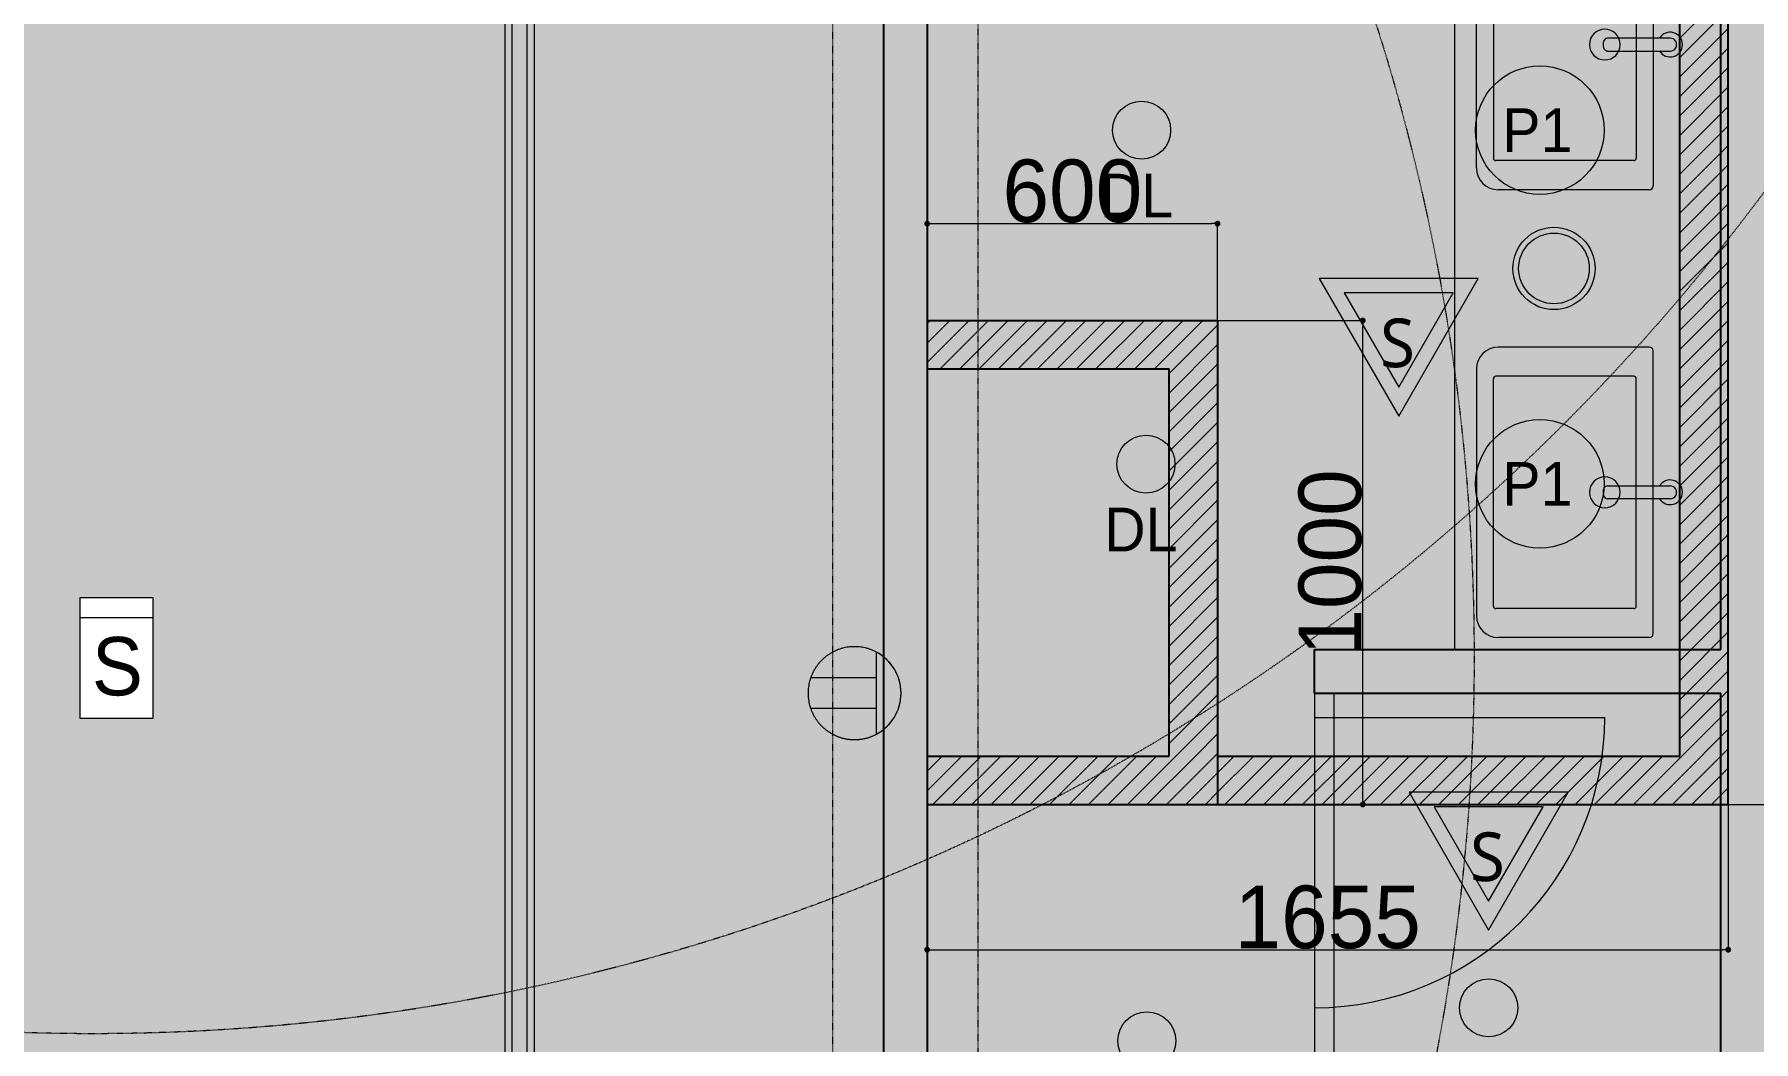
# Model space of a CAD drawing. Header units: millimetres. Extents: x -376000 to 292178, y -193032 to 188048.
# Drawn here: x -66328 to -62776, y 58484 to 60565 of the extents above; entities that cross this region are included whole.
import ezdxf

# ---------------------------------------------------------------- set-up
doc = ezdxf.new("R2010")
doc.units = ezdxf.units.MM
doc.header["$PDMODE"] = 1
doc.header["$PDSIZE"] = -2
for name, pattern in [('VW-01 短破線', [2.116125, 1.058062, -1.058062]), ('ラインタイプ-1', [2.116531, 1.058062, -1.058469]), ('ラインタイプ-28', [1.058161, 0.705383, -0.352778])]:
    doc.linetypes.add(name, pattern=pattern)
for name, color, linetype, lineweight, true_color in [('02_0.25', 1, 'Continuous', 25, 0xff0000), ('04_0.10', 7, 'Continuous', 9, 0x0099ff), ('05_0.05点線', 9, 'ラインタイプ-28', 5, 0x808080), ('08_ハッチ・色', 7, 'Continuous', 5, 0x888888)]:
    doc.layers.add(name, color=color, linetype=linetype, lineweight=lineweight, true_color=true_color)
for name, color, linetype, lineweight in [('07_文字・記号', 7, 'Continuous', 9), ('_塗（エリア） (2D)', 7, 'Continuous', 5), ('_塗（壁） (2D)', 7, 'Continuous', 5), ('_天井プロット (2D)', 7, 'Continuous', 5), ('_平面図(既存部) (2D)', 7, 'Continuous', 5), ('_平面図（新設） (2D)', 7, 'Continuous', 5), ('_梁 (2D)', 7, 'Continuous', 5), ('_解体部 (2D)', 7, 'Continuous', 5), ('天伏図', 7, 'Continuous', 5), ('寸法', 7, 'Continuous', 5)]:
    doc.layers.add(name, color=color, linetype=linetype, lineweight=lineweight)
doc.styles.add('Hiragino Kaku Gothic Pro W3', font='', dxfattribs={"bigfont": 'Hiragino Kaku Gothic Pro W3'})
doc.styles.add('Hiragino Sans W3', font='', dxfattribs={"bigfont": 'Hiragino Sans W3'})
doc.styles.add('Yu Gothic UI (bold)', font='Yu Gothic UI.ttf')
doc.styles.add('ＭＳ Ｐゴシック', font='MS PGothic.ttf')
doc.styles.get('Hiragino Kaku Gothic Pro W3').set_extended_font_data('Hiragino Kaku Gothic Pro W3')
doc.styles.get('Hiragino Sans W3').set_extended_font_data('Hiragino Sans W3')
doc.dimstyles.new('建具表寸法', dxfattribs={"dimtxt": 161.781684, "dimasz": 0.199988, "dimexe": 0, "dimexo": 0.3, "dimgap": 0.005, "dimtad": 1, "dimdsep": 46, "dimtxsty": 'Hiragino Sans W3', "dimblk": 'DOT', "dimblk1": 'DOT', "dimblk2": 'DOT', "dimcen": 0, "dimazin": 0, "dimtfac": 1, "dimtix": 1, "dimtmove": 0, "dimatfit": 0, "dimldrblk": 'VW_FILLEDARROW', "dimfxl": 1, "dimfrac": 2, "dimtolj": 1, "dimarcsym": 0})
pattern_1 = [(45, (47.625, -79.375), (47.451041, 7.238696), [])]

# ---------------------------------------------------------------- blocks, each defined once
blk = doc.blocks.new('塗（エリア） (2D)')
at = {"layer": '08_ハッチ・色', "linetype": 'Continuous', "lineweight": 0, "true_color": 0x98d8ff, "transparency": 33554559}
blk.add_hatch(color=141, dxfattribs=at).paths.add_polyline_path([(-71028.7, 61728.1), (-64528.7, 61728.1), (-64528.7, 56623.6), (-71028.7, 56623.6)])
at = {"layer": '08_ハッチ・色', "linetype": 'Continuous', "lineweight": 0, "true_color": 0xa698ff, "transparency": 33554559}
for points in [[(-64528.7, 61728.1), (-63528.7, 61728.1), (-63528.7, 60984), (-62798.7, 60984), (-62798.7, 56623.6), (-64528.7, 56623.6)], [(-63528.7, 61728.1), (-61228.7, 61728.1), (-61228.7, 56623.6), (-62798.7, 56623.6), (-62798.7, 60984), (-63528.7, 60984)]]:
    blk.add_hatch(color=181, dxfattribs=at).paths.add_polyline_path(points)
blk = doc.blocks.new('塗（壁） (2D)')
at = {"layer": '08_ハッチ・色', "color": 253, "linetype": 'Continuous', "true_color": 0xaaaaaa}
blk.add_solid([(-64573.7, 56723.6), (-64483.7, 56723.6), (-64573.7, 61683.6), (-64483.7, 61683.6)], dxfattribs=at)
at = {"layer": '08_ハッチ・色', "color": 141}
for points in [[(-62843.7, 56813.6), (-62753.7, 56813.6), (-62843.7, 60943.6), (-62753.7, 60943.6)], [(-63683.7, 59293.6), (-63683.7, 59203.6), (-62843.7, 59293.6), (-62843.7, 59203.6)]]:
    blk.add_solid(points, dxfattribs=at)
blk = doc.blocks.new('平面図(既存部) (2D)')
at = {"layer": '02_0.25'}
for p, q in [((-64573.728, 61773.559), (-64573.728, 56723.559)), ((-64483.728, 61683.559), (-64483.728, 56728.106)), ((-64483.728, 61683.559), (-64483.728, 56723.559))]:
    blk.add_line(p, q, dxfattribs=at)
blk = doc.blocks.new('_Dot')
at = {"color": 0, "linetype": 'ByBlock', "lineweight": -2}
blk.add_line((-0.5, 0), (-1, 0), dxfattribs=at)
at = {"color": 0, "linetype": 'ByBlock', "const_width": 0.5}
blk.add_lwpolyline([(-0.25, 0, 1), (0.25, 0, 1)], format="xyb", close=True, dxfattribs=at)
blk = doc.blocks.new('*D300')
at = {"layer": 'Defpoints', "color": 0}
for p in [(-63883.7, 59973.6), (-63583.7, 59973.6), (-63883.7, 58973.6)]:
    blk.add_point(p, dxfattribs=at)
at = {"layer": '寸法', "color": 0, "lineweight": -2}
for p, q in [((-63883.4, 59973.6), (-63583.7, 59973.6)), ((-63583.7, 58985.6), (-63583.7, 59961.6)), ((-63883.4, 58973.6), (-63583.7, 58973.6))]:
    blk.add_line(p, q, dxfattribs=at)
at = {"layer": '寸法', "color": 0, "lineweight": -2, "xscale": 11.999267578125, "yscale": 11.999267578125, "zscale": 11.999267578125}
for p, rotation in [((-63583.7, 59973.6), 90), ((-63583.7, 58973.6), 270)]:
    blk.add_blockref('_Dot', p, dxfattribs=dict(at, rotation=rotation))
at = {"layer": '寸法', "color": 0, "insert": (-63650.7, 59473.6), "char_height": 129.43, "attachment_point": 5, "rotation": 90, "style": 'Hiragino Kaku Gothic Pro W3'}
blk.add_mtext('\\A1;1000', dxfattribs=at)
blk = doc.blocks.new('VW_FILLEDARROW')
at = {"color": 0, "linetype": 'Continuous', "lineweight": 5, "transparency": 16777216, "flags": 128}
blk.add_lwpolyline([(-161.33, 43.23), (0, 0), (-161.33, -43.23)], close=True, dxfattribs=at)
blk = doc.blocks.new('*D301')
at = {"layer": 'Defpoints', "color": 0}
for p in [(-64483.7, 58973.6), (-62828.7, 58973.6), (-62828.7, 58673.6)]:
    blk.add_point(p, dxfattribs=at)
at = {"layer": '寸法', "color": 0, "lineweight": -2}
for p, q in [((-64483.7, 58973.3), (-64483.7, 58673.6)), ((-62828.7, 58973.3), (-62828.7, 58673.6)), ((-64471.7, 58673.6), (-62840.7, 58673.6))]:
    blk.add_line(p, q, dxfattribs=at)
at = {"layer": '寸法', "color": 0, "lineweight": -2, "xscale": 11.999267578125, "yscale": 11.999267578125, "zscale": 11.999267578125, "rotation": 180}
blk.add_blockref('_Dot', (-64483.7, 58673.6), dxfattribs=at)
at = {"layer": '寸法', "color": 0, "lineweight": -2, "xscale": 11.999267578125, "yscale": 11.999267578125, "zscale": 11.999267578125}
blk.add_blockref('_Dot', (-62828.7, 58673.6), dxfattribs=at)
at = {"layer": '寸法', "color": 0, "insert": (-63656.2, 58740.4), "char_height": 129.43, "attachment_point": 5, "style": 'Hiragino Kaku Gothic Pro W3'}
blk.add_mtext('\\A1;1655', dxfattribs=at)
blk = doc.blocks.new('*D302')
at = {"layer": 'Defpoints', "color": 0}
for p in [(-62828.7, 61673.6), (-62528.7, 61673.6), (-62828.7, 58973.6)]:
    blk.add_point(p, dxfattribs=at)
at = {"layer": '寸法', "color": 0, "lineweight": -2}
for p, q in [((-62828.4, 61673.6), (-62528.7, 61673.6)), ((-62528.7, 58985.6), (-62528.7, 61661.6)), ((-62828.4, 58973.6), (-62528.7, 58973.6))]:
    blk.add_line(p, q, dxfattribs=at)
at = {"layer": '寸法', "color": 0, "lineweight": -2, "xscale": 11.999267578125, "yscale": 11.999267578125, "zscale": 11.999267578125}
for p, rotation in [((-62528.7, 61673.6), 90), ((-62528.7, 58973.6), 270)]:
    blk.add_blockref('_Dot', p, dxfattribs=dict(at, rotation=rotation))
at = {"layer": '寸法', "color": 0, "insert": (-62595.8, 60323.6), "char_height": 129.43, "attachment_point": 5, "rotation": 90, "style": 'Hiragino Kaku Gothic Pro W3'}
blk.add_mtext('\\A1;2700', dxfattribs=at)
blk = doc.blocks.new('*D303')
at = {"layer": 'Defpoints', "color": 0}
for p in [(-63883.7, 60173.6), (-64483.7, 59973.6), (-63883.7, 59973.6)]:
    blk.add_point(p, dxfattribs=at)
at = {"layer": '寸法', "color": 0, "lineweight": -2}
for p, q in [((-64483.7, 59973.9), (-64483.7, 60173.6)), ((-64471.7, 60173.6), (-63895.7, 60173.6)), ((-63883.7, 59973.9), (-63883.7, 60173.6))]:
    blk.add_line(p, q, dxfattribs=at)
at = {"layer": '寸法', "color": 0, "lineweight": -2, "xscale": 11.999267578125, "yscale": 11.999267578125, "zscale": 11.999267578125, "rotation": 180}
blk.add_blockref('_Dot', (-64483.7, 60173.6), dxfattribs=at)
at = {"layer": '寸法', "color": 0, "lineweight": -2, "xscale": 11.999267578125, "yscale": 11.999267578125, "zscale": 11.999267578125}
blk.add_blockref('_Dot', (-63883.7, 60173.6), dxfattribs=at)
at = {"layer": '寸法', "color": 0, "insert": (-64183.7, 60240.5), "char_height": 129.43, "attachment_point": 5, "style": 'Hiragino Kaku Gothic Pro W3'}
blk.add_mtext('\\A1;600', dxfattribs=at)
blk = doc.blocks.new('グループ-843')
at = {"layer": '04_0.10', "color": 150, "true_color": 0x0099ff}
for p, q in [((-62991.7, 60843.6), (-63303.7, 60843.6)), ((-62983.7, 60835.6), (-62983.7, 60251.6)), ((-63348.7, 60288.6), (-63348.7, 60798.6)), ((-63313.7, 60778.8), (-63313.7, 60308.8)), ((-63023.7, 60783.8), (-63308.7, 60783.8)), ((-63018.7, 60778.8), (-63018.7, 60308.8)), ((-62948.7, 60556.8), (-63078, 60556.8)), ((-63078, 60530.3), (-62948.7, 60530.3)), ((-63023.7, 60303.8), (-63308.7, 60303.8)), ((-62991.7, 60243.6), (-63303.7, 60243.6))]:
    blk.add_line(p, q, dxfattribs=at)
for centre, radius, start, end in [((-63303.7, 60798.6), 45, 90, 180), ((-62991.7, 60835.6), 8, 0, 90), ((-63308.7, 60778.8), 5, 90, 180), ((-63023.7, 60778.8), 5, 0, 90), ((-63083.7, 60543.6), 31.8, 90, 270), ((-63083.7, 60543.6), 31.8, 270, 90), ((-62948.7, 60543.6), 25.5, 211.3946, 148.5306), ((-63068.7, 60543.6), 18.6, 167.5532, 199.2041), ((-63073.4, 60544.9), 13.7, 133.1413, 168.6862), ((-63074.9, 60541.4), 12.1, 198.9491, 232.7446), ((-63077.9, 60549.4), 7.44, 91.0177, 131.901), ((-63077.8, 60537.8), 7.48, 233.8301, 268.3367), ((-62948.7, 60543.6), 13.3, 269.9915, 89.9988), ((-63303.7, 60288.6), 45, 180, 270), ((-63308.7, 60308.8), 5, 180, 270), ((-63023.7, 60308.8), 5, 270, 0), ((-62991.7, 60251.6), 8, 270, 0)]:
    blk.add_arc(centre, radius, start, end, dxfattribs=at)
at = {"layer": '04_0.10', "color": 150, "linetype": 'Continuous', "lineweight": 5, "true_color": 0x0099ff, "transparency": 33554687}
blk.add_point((-63083.7, 60543.6), dxfattribs=at)
blk.add_point((-63083.7, 60543.6), dxfattribs=at)
blk = doc.blocks.new('グループ-844')
at = {"layer": '04_0.10', "color": 150, "true_color": 0x0099ff}
for p, q in [((-62991.7, 59918.6), (-63303.7, 59918.6)), ((-62983.7, 59326.6), (-62983.7, 59910.6)), ((-63348.7, 59873.6), (-63348.7, 59363.6)), ((-63313.7, 59383.3), (-63313.7, 59853.3)), ((-63023.7, 59858.3), (-63308.7, 59858.3)), ((-63018.7, 59383.3), (-63018.7, 59853.3)), ((-63078, 59631.8), (-62948.7, 59631.8)), ((-62948.7, 59605.3), (-63078, 59605.3)), ((-63023.7, 59378.3), (-63308.7, 59378.3)), ((-62991.7, 59318.6), (-63303.7, 59318.6))]:
    blk.add_line(p, q, dxfattribs=at)
for centre, radius, start, end in [((-63303.7, 59873.6), 45, 90, 180), ((-62991.7, 59910.6), 8, 0, 90), ((-63308.7, 59853.3), 5, 90, 180), ((-63023.7, 59853.3), 5, 0, 90), ((-63083.7, 59618.6), 31.8, 90, 270), ((-63083.7, 59618.6), 31.8, 270, 90), ((-62948.7, 59618.6), 25.5, 211.4694, 148.6054), ((-63068.7, 59618.5), 18.6, 160.7959, 192.4468), ((-63073.4, 59617.2), 13.7, 191.3138, 226.8587), ((-63074.9, 59620.8), 12.1, 127.2554, 161.0509), ((-63077.9, 59612.7), 7.44, 228.099, 268.9823), ((-63077.8, 59624.3), 7.48, 91.6633, 126.1699), ((-62948.7, 59618.6), 13.3, 270.0012, 90.0085), ((-63303.7, 59363.6), 45, 180, 270), ((-63308.7, 59383.3), 5, 180, 270), ((-63023.7, 59383.3), 5, 270, 0), ((-62991.7, 59326.6), 8, 270, 0)]:
    blk.add_arc(centre, radius, start, end, dxfattribs=at)
at = {"layer": '04_0.10', "color": 150, "linetype": 'Continuous', "lineweight": 5, "true_color": 0x0099ff, "transparency": 33554687}
blk.add_point((-63083.7, 59618.6), dxfattribs=at)
blk.add_point((-63083.7, 59618.6), dxfattribs=at)
blk = doc.blocks.new('グループ-845')
at = {"layer": '04_0.10', "color": 150, "true_color": 0x0099ff, "flags": 128}
blk.add_lwpolyline([(-63393.7, 60943.6), (-62843.7, 60943.6), (-62843.7, 59293.6), (-63393.7, 59293.6)], close=True, dxfattribs=at)
at = {"layer": '04_0.10', "color": 150, "true_color": 0x0099ff}
for radius in [85, 73]:
    blk.add_circle((-63188.7, 60081.1), radius, dxfattribs=at)
for name in ['グループ-843', 'グループ-844']:
    blk.add_blockref(name, (0, 0), dxfattribs=at)
blk = doc.blocks.new('平面図（新設） (2D)')
at = {"layer": '02_0.25'}
for p, q in [((-62843.728, 59293.559), (-62843.728, 60943.559)), ((-63683.728, 59293.559), (-62843.728, 59293.559)), ((-63683.728, 59203.559), (-63683.728, 59293.559)), ((-63683.728, 59203.559), (-62843.728, 59203.559)), ((-62843.728, 56723.559), (-62843.728, 59203.559))]:
    blk.add_line(p, q, dxfattribs=at)
at = {"layer": '04_0.10'}
for p, q in [((-63683.728, 59293.559), (-62843.728, 59293.559)), ((-63683.728, 59203.559), (-63683.728, 57562.501)), ((-63643.728, 59203.559), (-63643.728, 57563.78)), ((-63683.728, 59153.559), (-63083.728, 59153.559))]:
    blk.add_line(p, q, dxfattribs=at)
blk.add_arc((-63683.728, 59153.559), 600, 270, 0, dxfattribs=at)
at = {"layer": '04_0.10', "color": 251}
blk.add_blockref('グループ-845', (0, 0), dxfattribs=at)
blk = doc.blocks.new('2口コンセント')
at = {"layer": '07_文字・記号', "linetype": 'Continuous', "lineweight": 0, "true_color": 0x63c3ff}
blk.add_hatch(color=151, dxfattribs=at).paths.add_polyline_path([(96, 0), (95.8, -6.4), (95.2, -12.6), (94.2, -18.8), (92.8, -24.9), (91, -30.8), (88.8, -36.6), (86.2, -42.4), (83.1, -48), (79.8, -53.4), (76.1, -58.5), (72.2, -63.4), (67.9, -67.9), (63.4, -72.2), (58.5, -76.1), (53.4, -79.8), (48, -83.1), (42.4, -86.2), (36.6, -88.8), (30.8, -91), (24.9, -92.8), (18.8, -94.2), (12.6, -95.2), (6.4, -95.8), (0, -96), (-6.4, -95.8), (-12.6, -95.2), (-18.8, -94.2), (-24.9, -92.8), (-30.8, -91), (-36.6, -88.8), (-42.4, -86.2), (-48, -83.1), (-53.4, -79.8), (-58.5, -76.1), (-63.4, -72.2), (-67.9, -67.9), (-72.2, -63.4), (-76.1, -58.5), (-79.8, -53.4), (-83.1, -48), (-86.2, -42.4), (-88.8, -36.6), (-91, -30.8), (-92.8, -24.9), (-94.2, -18.8), (-95.2, -12.6), (-95.8, -6.4), (-96, 0), (-95.8, 6.4), (-95.2, 12.6), (-94.2, 18.8), (-92.8, 24.9), (-91, 30.8), (-88.8, 36.6), (-86.2, 42.4), (-83.1, 48), (-79.8, 53.4), (-76.1, 58.5), (-72.2, 63.4), (-67.9, 67.9), (-63.4, 72.2), (-58.5, 76.1), (-53.4, 79.8), (-48, 83.1), (-42.4, 86.2), (-36.6, 88.8), (-30.8, 91), (-24.9, 92.8), (-18.8, 94.2), (-12.6, 95.2), (-6.4, 95.8), (0, 96), (6.4, 95.8), (12.6, 95.2), (18.8, 94.2), (24.9, 92.8), (30.8, 91), (36.6, 88.8), (42.4, 86.2), (48, 83.1), (53.4, 79.8), (58.5, 76.1), (63.4, 72.2), (67.9, 67.9), (72.2, 63.4), (76.1, 58.5), (79.8, 53.4), (83.1, 48), (86.2, 42.4), (88.8, 36.6), (91, 30.8), (92.8, 24.9), (94.2, 18.8), (95.2, 12.6), (95.8, 6.4)])
at = {"layer": '07_文字・記号', "linetype": 'Continuous', "lineweight": 0}
h = blk.add_hatch(color=7, dxfattribs=at)
edge = h.paths.add_edge_path()
edge.add_arc((0, 0), 96, 27.8181, 90)
edge.add_arc((0, 0), 96, 90, 152.1819)
edge.add_line((-84.9, 44.8), (84.9, 44.8))
at = {"layer": '07_文字・記号', "color": 7, "linetype": 'Continuous', "lineweight": 5}
for p, q in [((-32, 44.8), (-32, -90.5)), ((32, 44.8), (32, -90.5))]:
    blk.add_line(p, q, dxfattribs=at)
at = {"layer": '07_文字・記号', "color": 7, "linetype": 'Continuous', "lineweight": 5, "flags": 128}
blk.add_lwpolyline([(84.9, 44.8, 0.278179), (0, 96, 0.278179), (-84.9, 44.8), (84.9, 44.8)], format="xyb", close=True, dxfattribs=at)
at = {"layer": '07_文字・記号', "color": 7, "linetype": 'Continuous', "lineweight": 5}
blk.add_open_spline([(96, 0), (96, -25.7), (70.3, -70.3), (25.7, -96), (-25.7, -96), (-70.3, -70.3), (-96, -25.7), (-96, 25.7), (-70.3, 70.3), (-25.7, 96), (25.7, 96), (70.3, 70.3), (96, 25.7), (96, 0)], degree=2, dxfattribs=at)
blk = doc.blocks.new('グループ-1210')
at = {"color": 255, "linetype": 'Continuous', "lineweight": 5}
blk.add_wipeout([(-66233.5, 59401), (-66083.5, 59401), (-66083.5, 59151), (-66233.5, 59151)], dxfattribs=at).dxf.layer = '天伏図'
at = {"layer": '天伏図', "color": 82, "linetype": 'Continuous', "lineweight": 5, "true_color": 0x1ade00}
blk.add_line((-66233.5, 59359.9), (-66083.5, 59359.9), dxfattribs=at)
at = {"layer": '天伏図', "color": 82, "linetype": 'Continuous', "lineweight": 5, "true_color": 0x1ade00, "flags": 128}
blk.add_lwpolyline([(-66233.5, 59401), (-66083.5, 59401), (-66083.5, 59151), (-66233.5, 59151)], close=True, dxfattribs=at)
at = {"layer": '天伏図', "color": 82, "true_color": 0x1ade00, "insert": (-66209.4, 59319.6), "char_height": 120.6, "attachment_point": 1, "line_spacing_factor": 1.006145, "style": 'ＭＳ Ｐゴシック'}
blk.add_mtext('S', dxfattribs=at)
blk = doc.blocks.new('グループ-1241')
at = {"layer": '07_文字・記号', "color": 160, "linetype": 'Continuous', "lineweight": 5, "true_color": 0x003dff, "transparency": 33554687, "flags": 128}
for points in [[(191.9, 2475), (191.9, -2390), (131.9, -2390), (131.9, 2475)], [(176.9, 2475), (176.9, -2390), (146.9, -2390), (146.9, 2475)]]:
    blk.add_lwpolyline(points, close=True, dxfattribs=at)
blk = doc.blocks.new('シンボル-6')
at = {"layer": '07_文字・記号', "color": 7}
blk.add_blockref('グループ-1241', (0, 0), dxfattribs=at)
blk = doc.blocks.new('人感センサー')
at = {"layer": '07_文字・記号', "color": 160, "true_color": 0x003dff, "flags": 128}
for points in [[(0, -184.4), (164.5, 100.6), (-164.5, 100.6)], [(0, -124.4), (112.6, 70.6), (-112.6, 70.6)]]:
    blk.add_lwpolyline(points, close=True, dxfattribs=at)
at = {"layer": '07_文字・記号', "color": 160, "true_color": 0x003dff, "insert": (-38.4, -84.4), "char_height": 100.5, "attachment_point": 7, "line_spacing_factor": 1.029757, "style": 'Yu Gothic UI (bold)'}
blk.add_mtext('S', dxfattribs=at)
blk = doc.blocks.new('天井プロット (2D)')
at = {"layer": '07_文字・記号', "color": 160, "true_color": 0x0036e9}
for centre, radius in [((-63217.8, 60366.8), 132.7), ((-64040.7, 60366.8), 60), ((-63217.8, 59636.1), 132.7), ((-64031.7, 59676.8), 60), ((-63323.7, 58553.5), 60), ((-64029.9, 58485.2), 60)]:
    blk.add_circle(centre, radius, dxfattribs=at)
at = {"layer": '04_0.10', "color": 7}
for p in [(-63509.5, 59960), (-63323.7, 58898.4)]:
    blk.add_blockref('人感センサー', p, dxfattribs=at)
at = {"layer": '07_文字・記号', "color": 7}
blk.add_blockref('シンボル-6', (-65487.8, 59180.2), dxfattribs=at)
at = {"layer": '07_文字・記号', "color": 82, "true_color": 0x1ade00, "transparency": 33554687}
blk.add_blockref('グループ-1210', (0, 0), dxfattribs=at)
at = {"layer": '07_文字・記号', "color": 7, "transparency": 33554687, "rotation": 270}
blk.add_blockref('2口コンセント', (-64633.7, 59203.6), dxfattribs=at)
at = {"layer": '07_文字・記号', "color": 160, "true_color": 0x0036e9, "char_height": 90.45, "attachment_point": 1, "line_spacing_factor": 1.003208, "style": 'ＭＳ Ｐゴシック'}
for s, insert in [('P1', (-63295.5, 60411.9)), ('DL', (-64126.9, 60276.9)), ('P1', (-63295.5, 59681.2)), ('DL', (-64117.9, 59586.9))]:
    blk.add_mtext(s, dxfattribs=dict(at, insert=insert))
at = {"layer": '07_文字・記号', "color": 100, "linetype": 'VW-01 短破線', "true_color": 0x00ff3f}
for centre in [(-66209, 62800), (-67653.7, 59277.9)]:
    blk.add_circle(centre, 4300, dxfattribs=at)
blk = doc.blocks.new('梁 (2D)')
at = {"layer": '05_0.05点線', "color": 7, "linetype": 'ラインタイプ-1', "flags": 128}
blk.add_lwpolyline([(-64678.728, 63523.559), (-64378.728, 63523.559), (-64378.728, 56873.559), (-64678.728, 56873.559)], close=True, dxfattribs=at)
blk = doc.blocks.new('解体部 (2D)')
at = {"layer": '02_0.25', "linetype": 'Continuous', "lineweight": 5}
h = blk.add_hatch(dxfattribs=at)
h.set_pattern_fill('デフォルトハッチング-1', style=0, pattern_type=2)
h.set_pattern_definition(pattern_1)
h.paths.add_polyline_path([(-62928.728, 61673.559), (-62828.728, 61673.559), (-62828.728, 58973.559), (-62928.728, 58973.559)])
h = blk.add_hatch(dxfattribs=at)
h.set_pattern_fill('デフォルトハッチング-1', style=0, pattern_type=2)
h.set_pattern_definition(pattern_1)
h.paths.add_polyline_path([(-63983.728, 59973.559), (-63983.728, 59873.559), (-64483.728, 59873.559), (-64483.728, 59973.559)])
h = blk.add_hatch(dxfattribs=at)
h.set_pattern_fill('デフォルトハッチング-1', style=0, pattern_type=2)
h.set_pattern_definition(pattern_1)
h.paths.add_polyline_path([(-63883.728, 59073.559), (-63983.728, 59073.559), (-63983.728, 59973.559), (-63883.728, 59973.559)])
h = blk.add_hatch(dxfattribs=at)
h.set_pattern_fill('デフォルトハッチング-1', style=0, pattern_type=2)
h.set_pattern_definition(pattern_1)
h.paths.add_polyline_path([(-64483.728, 58973.559), (-64483.728, 59073.559), (-63883.728, 59073.559), (-63883.728, 58973.559)])
h = blk.add_hatch(dxfattribs=at)
h.set_pattern_fill('デフォルトハッチング-1', style=0, pattern_type=2)
h.set_pattern_definition(pattern_1)
h.paths.add_polyline_path([(-63883.728, 58973.559), (-63883.728, 59073.559), (-62928.728, 59073.559), (-62928.728, 58973.559)])
at = {"layer": '02_0.25'}
for p, q in [((-62928.728, 59073.559), (-62928.728, 61773.559)), ((-62828.728, 58973.559), (-62828.728, 61673.559)), ((-64483.728, 59973.559), (-63883.728, 59973.559)), ((-63883.728, 59973.559), (-63883.728, 58973.559)), ((-64483.728, 59873.559), (-63983.728, 59873.559)), ((-63983.728, 59073.559), (-63983.728, 59873.559)), ((-64483.728, 59073.559), (-63983.728, 59073.559)), ((-63883.728, 59073.559), (-62928.728, 59073.559)), ((-64483.728, 58973.559), (-63883.728, 58973.559)), ((-63883.728, 58973.559), (-62828.728, 58973.559))]:
    blk.add_line(p, q, dxfattribs=at)
at = {"layer": '寸法'}
for base, p1, p2, picture, middle in [((-62528.728, 61673.559), (-62828.728, 58973.559), (-62828.728, 61673.559), '*D302', (-62595.769, 60323.559)), ((-63583.728, 59973.559), (-63883.728, 58973.559), (-63883.728, 59973.559), '*D300', (-63650.684, 59473.559))]:
    dim = blk.add_linear_dim(base=base, p1=p1, p2=p2, angle=270, dimstyle='建具表寸法', override={"dimtxt": 129.425347, "dimasz": 11.999268, "dimgap": 0.3, "dimpost": '<>', "dimtxsty": 'Hiragino Kaku Gothic Pro W3', "dimtmove": 2}, dxfattribs=at)
    dim.commit()
    dim.dimension.update_dxf_attribs({"geometry": picture, "text_midpoint": middle})
for base, p1, p2, picture, middle in [((-63883.728, 60173.559), (-64483.728, 59973.559), (-63883.728, 59973.559), '*D303', (-64183.728, 60240.515)), ((-62828.728, 58673.559), (-64483.728, 58973.559), (-62828.728, 58973.559), '*D301', (-63656.228, 58740.43))]:
    dim = blk.add_linear_dim(base=base, p1=p1, p2=p2, dimstyle='建具表寸法', override={"dimtxt": 129.425347, "dimasz": 11.999268, "dimgap": 0.3, "dimpost": '<>', "dimtxsty": 'Hiragino Kaku Gothic Pro W3', "dimtmove": 2}, dxfattribs=at)
    dim.commit()
    dim.dimension.update_dxf_attribs({"geometry": picture, "text_midpoint": middle})

msp = doc.modelspace()

# ---------------------------------------------------------------- block references
at = {"layer": '_塗（エリア） (2D)'}
msp.add_blockref('塗（エリア） (2D)', (0, 0), dxfattribs=at)
at = {"layer": '_塗（壁） (2D)'}
msp.add_blockref('塗（壁） (2D)', (0, 0), dxfattribs=at)

# ---------------------------------------------------------------- next in the draw order: block references
at = {"layer": '_平面図(既存部) (2D)'}
msp.add_blockref('平面図(既存部) (2D)', (0, 0), dxfattribs=at)

# ---------------------------------------------------------------- next in the draw order: block references
at = {"layer": '_解体部 (2D)'}
msp.add_blockref('解体部 (2D)', (0, 0), dxfattribs=at)

# ---------------------------------------------------------------- next in the draw order: block references
at = {"layer": '_平面図（新設） (2D)'}
msp.add_blockref('平面図（新設） (2D)', (0, 0), dxfattribs=at)

# ---------------------------------------------------------------- next in the draw order: block references
at = {"layer": '_天井プロット (2D)'}
msp.add_blockref('天井プロット (2D)', (0, 0), dxfattribs=at)

# ---------------------------------------------------------------- next in the draw order: block references
at = {"layer": '_梁 (2D)'}
msp.add_blockref('梁 (2D)', (0, 0), dxfattribs=at)

doc.saveas('drawing.dxf')
